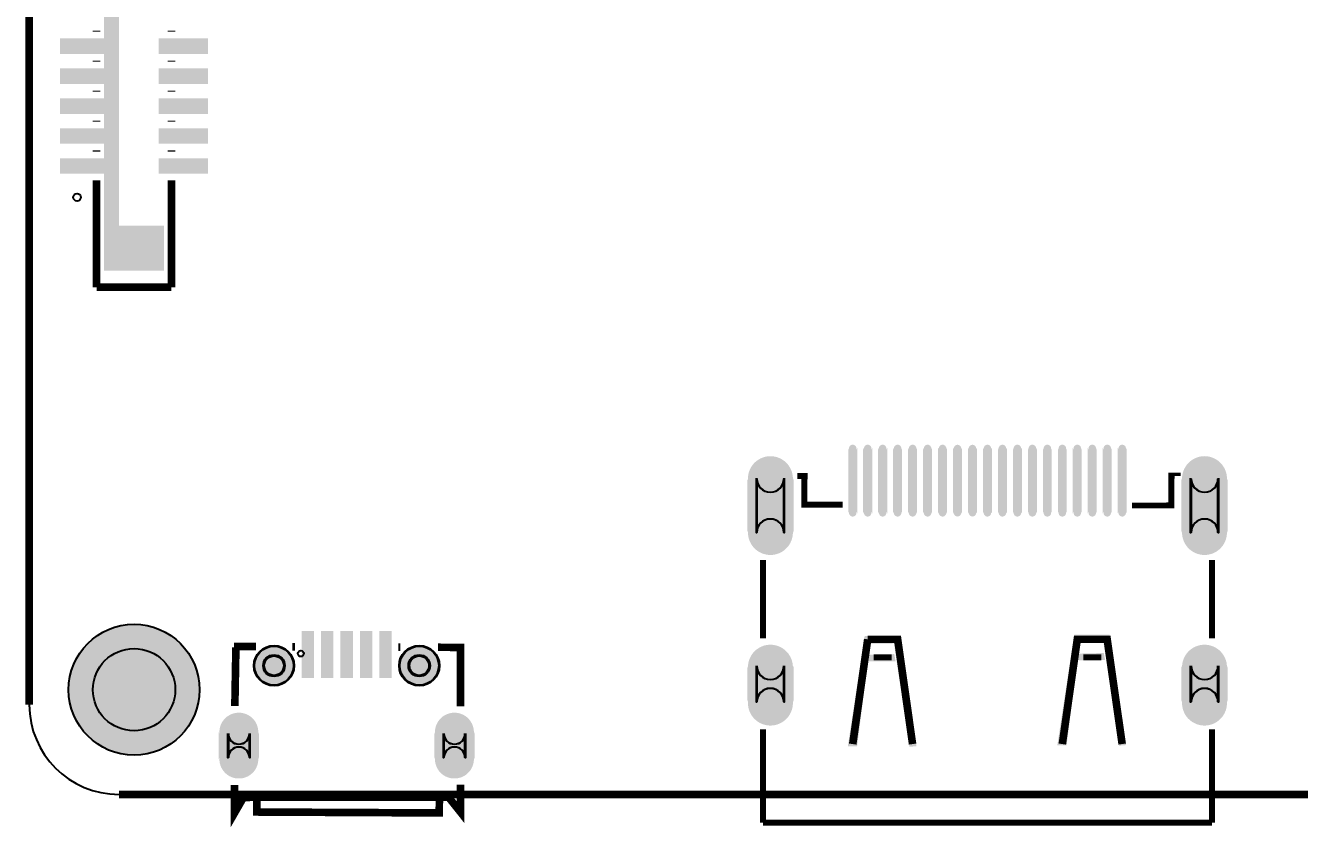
# Model space of a CAD drawing. Extents: x -5 to 3432, y -101 to 2210.
# Drawn here: x -5 to 1670, y -43 to 1012 of the extents above; entities that cross this region are included whole.
import ezdxf

# ---------------------------------------------------------------- set-up
doc = ezdxf.new("R2010")
doc.units = 9
for name, color, linetype, true_color in [('BoardOutLine', 7, 'Continuous', 0xff00ff), ('BottomSolderMaskLayer', 7, 'Continuous', 0xaa00ff), ('Document', 7, 'Continuous', 0xffffff), ('Multi-Layer', 7, 'Continuous', 0xc0c0c0), ('TopLayer', 7, 'Continuous', 0xff0000), ('TopPasteMaskLayer', 7, 'Continuous', 0x808080), ('TopSilkLayer', 7, 'Continuous', 0xffcc00), ('TopSolderMaskLayer', 7, 'Continuous', 0x800080)]:
    doc.layers.add(name, color=color, linetype=linetype, true_color=true_color)

msp = doc.modelspace()

# ---------------------------------------------------------------- hatches: boundary and pattern name
at = {"layer": 'BottomSolderMaskLayer'}
for points in [[(1005.1, 416.3, -0.785398), (944, 416.3), (944, 344.4, -0.785398), (1005.1, 344.4)], [(1575.9, 416.3, -0.785398), (1514.9, 416.3), (1514.9, 344.4, -0.785398), (1575.9, 344.4)], [(51.7, 138.1, 1), (223.9, 138.1, 1)], [(295.3, 169.7, 1), (348.4, 169.7, 1)], [(486.2, 169.7, 1), (539.4, 169.7, 1)], [(1005.1, 169.7, -0.785398), (944, 169.7), (944, 121.6, -0.785398), (1005.1, 121.6)], [(1575.9, 169.7, -0.785398), (1514.9, 169.7), (1514.9, 121.6, -0.785398), (1575.9, 121.6)], [(302.2, 82.7, -0.785398), (249, 82.7), (249, 46.4, -0.785398), (302.2, 46.4)], [(585.6, 82.7, -0.785398), (532.5, 82.7), (532.5, 46.4, -0.785398), (585.6, 46.4)]]:
    msp.add_hatch(color=256, dxfattribs=at).paths.add_polyline_path(points)
at = {"layer": 'Document'}
for points in [[(177.1, 728.6), (177.1, 689.2), (98.4, 689.2), (98.4, 1516), (177.1, 1516), (177.1, 1457), (118.1, 1457), (118.1, 748.3), (177.1, 748.3)], [(1076.3, 63.4), (1088.5, 63.4), (1105.9, 198.6), (1137, 198.9), (1157.4, 63), (1166.6, 63.8), (1145.2, 208.9), (1098.5, 208.9)], [(1351.8, 64.9), (1364, 64.9), (1381.4, 200.1), (1412.5, 200.4), (1432.9, 64.5), (1442.1, 65.2), (1420.7, 210.4), (1374, 210.4)], [(1104.4, 184.1), (1137.4, 184.9), (1139.2, 175.6), (1104, 175.2)], [(1379.9, 185.6), (1412.9, 186.4), (1414.7, 177.1), (1379.5, 176.7)]]:
    msp.add_hatch(color=256, dxfattribs=at).paths.add_polyline_path(points)
at = {"layer": 'Multi-Layer'}
for points in [[(1004.1, 415.8, -0.785398), (945, 415.8), (945, 344.9, -0.785398), (1004.1, 344.9)], [(1574.9, 415.8, -0.785398), (1515.9, 415.8), (1515.9, 344.9, -0.785398), (1574.9, 344.9)], [(296.3, 169.7, 1), (347.4, 169.7, 1)], [(487.2, 169.7, 1), (538.4, 169.7, 1)], [(1004.1, 169.3, -0.785398), (945, 169.3), (945, 122.1, -0.785398), (1004.1, 122.1)], [(1574.9, 169.3, -0.785398), (1515.9, 169.3), (1515.9, 122.1, -0.785398), (1574.9, 122.1)], [(301.2, 82.3, -0.785398), (250, 82.3), (250, 46.8, -0.785398), (301.2, 46.8)], [(584.6, 82.3, -0.785398), (533.5, 82.3), (533.5, 46.8, -0.785398), (584.6, 46.8)]]:
    msp.add_hatch(color=256, dxfattribs=at).paths.add_polyline_path(points)
at = {"layer": 'TopLayer'}
for points in [[(43.3, 974.7), (43.3, 994.4), (102.3, 994.4), (102.3, 974.7)], [(173.2, 974.7), (173.2, 994.4), (232.2, 994.4), (232.2, 974.7)], [(43.3, 935.3), (43.3, 955), (102.3, 955), (102.3, 935.3)], [(173.2, 935.3), (173.2, 955), (232.2, 955), (232.2, 935.3)], [(43.3, 895.9), (43.3, 915.6), (102.3, 915.6), (102.3, 895.9)], [(173.2, 895.9), (173.2, 915.6), (232.2, 915.6), (232.2, 895.9)], [(43.3, 856.6), (43.3, 876.3), (102.3, 876.3), (102.3, 856.6)], [(173.2, 856.6), (173.2, 876.3), (232.2, 876.3), (232.2, 856.6)], [(43.3, 817.2), (43.3, 836.9), (102.3, 836.9), (102.3, 817.2)], [(173.2, 817.2), (173.2, 836.9), (232.2, 836.9), (232.2, 817.2)], [(1087.7, 455.4, -0.785398), (1077.8, 455.4), (1077.8, 370.8, -0.785398), (1087.7, 370.8)], [(1107.4, 455.4, -0.785398), (1097.5, 455.4), (1097.5, 370.8, -0.785398), (1107.4, 370.8)], [(1127.1, 455.4, -0.785398), (1117.2, 455.4), (1117.2, 370.8, -0.785398), (1127.1, 370.8)], [(1146.8, 455.4, -0.785398), (1136.9, 455.4), (1136.9, 370.8, -0.785398), (1146.8, 370.8)], [(1166.4, 455.4, -0.785398), (1156.6, 455.4), (1156.6, 370.8, -0.785398), (1166.4, 370.8)], [(1186.1, 455.4, -0.785398), (1176.3, 455.4), (1176.3, 370.8, -0.785398), (1186.1, 370.8)], [(1205.8, 455.4, -0.785398), (1196, 455.4), (1196, 370.8, -0.785398), (1205.8, 370.8)], [(1225.5, 455.4, -0.785398), (1215.7, 455.4), (1215.7, 370.8, -0.785398), (1225.5, 370.8)], [(1245.2, 455.4, -0.785398), (1235.4, 455.4), (1235.4, 370.8, -0.785398), (1245.2, 370.8)], [(1264.9, 455.4, -0.785398), (1255, 455.4), (1255, 370.8, -0.785398), (1264.9, 370.8)], [(1284.6, 455.4, -0.785398), (1274.7, 455.4), (1274.7, 370.8, -0.785398), (1284.6, 370.8)], [(1304.3, 455.4, -0.785398), (1294.4, 455.4), (1294.4, 370.8, -0.785398), (1304.3, 370.8)], [(1324, 455.4, -0.785398), (1314.1, 455.4), (1314.1, 370.8, -0.785398), (1324, 370.8)], [(1343.6, 455.4, -0.785398), (1333.8, 455.4), (1333.8, 370.8, -0.785398), (1343.6, 370.8)], [(1363.3, 455.4, -0.785398), (1353.5, 455.4), (1353.5, 370.8, -0.785398), (1363.3, 370.8)], [(1383, 455.4, -0.785398), (1373.2, 455.4), (1373.2, 370.8, -0.785398), (1383, 370.8)], [(1402.7, 455.4, -0.785398), (1392.9, 455.4), (1392.9, 370.8, -0.785398), (1402.7, 370.8)], [(1422.4, 455.4, -0.785398), (1412.6, 455.4), (1412.6, 370.8, -0.785398), (1422.4, 370.8)], [(1442.1, 455.4, -0.785398), (1432.2, 455.4), (1432.2, 370.8, -0.785398), (1442.1, 370.8)], [(374, 211.9), (374, 156.8), (358.3, 156.8), (358.3, 211.9)], [(399.6, 211.9), (399.6, 156.8), (383.9, 156.8), (383.9, 211.9)], [(425.2, 211.9), (425.2, 156.8), (409.4, 156.8), (409.4, 211.9)], [(450.8, 211.9), (450.8, 156.8), (435, 156.8), (435, 211.9)], [(476.4, 211.9), (476.4, 156.8), (460.6, 156.8), (460.6, 211.9)]]:
    msp.add_hatch(color=256, dxfattribs=at).paths.add_polyline_path(points)
at = {"layer": 'TopPasteMaskLayer'}
for points in [[(43.3, 974.7), (43.3, 994.4), (102.3, 994.4), (102.3, 974.7)], [(173.2, 974.7), (173.2, 994.4), (232.2, 994.4), (232.2, 974.7)], [(43.3, 935.3), (43.3, 955), (102.3, 955), (102.3, 935.3)], [(173.2, 935.3), (173.2, 955), (232.2, 955), (232.2, 935.3)], [(43.3, 895.9), (43.3, 915.6), (102.3, 915.6), (102.3, 895.9)], [(173.2, 895.9), (173.2, 915.6), (232.2, 915.6), (232.2, 895.9)], [(43.3, 856.6), (43.3, 876.3), (102.3, 876.3), (102.3, 856.6)], [(173.2, 856.6), (173.2, 876.3), (232.2, 876.3), (232.2, 856.6)], [(43.3, 817.2), (43.3, 836.9), (102.3, 836.9), (102.3, 817.2)], [(173.2, 817.2), (173.2, 836.9), (232.2, 836.9), (232.2, 817.2)], [(1077.8, 455.4), (1077.9, 456.1), (1078, 456.7), (1078.2, 457.3), (1078.5, 457.9), (1078.9, 458.4), (1079.3, 458.9), (1079.8, 459.3), (1080.3, 459.7), (1080.9, 460), (1081.5, 460.2), (1082.1, 460.3), (1082.8, 460.3), (1083.4, 460.3), (1084, 460.2), (1084.6, 460), (1085.2, 459.7), (1085.8, 459.3), (1086.2, 458.9), (1086.7, 458.4), (1087, 457.9), (1087.3, 457.3), (1087.5, 456.7), (1087.6, 456.1), (1087.7, 455.4), (1087.7, 370.8), (1087.6, 370.1), (1087.5, 369.5), (1087.3, 368.9), (1087, 368.3), (1086.7, 367.8), (1086.2, 367.3), (1085.8, 366.9), (1085.2, 366.5), (1084.6, 366.2), (1084, 366), (1083.4, 365.9), (1082.8, 365.9), (1082.1, 365.9), (1081.5, 366), (1080.9, 366.2), (1080.3, 366.5), (1079.8, 366.9), (1079.3, 367.3), (1078.9, 367.8), (1078.5, 368.3), (1078.2, 368.9), (1078, 369.5), (1077.9, 370.1), (1077.8, 370.8)], [(1097.5, 455.4), (1097.6, 456.1), (1097.7, 456.7), (1097.9, 457.3), (1098.2, 457.9), (1098.6, 458.4), (1099, 458.9), (1099.5, 459.3), (1100, 459.7), (1100.6, 460), (1101.2, 460.2), (1101.8, 460.3), (1102.5, 460.3), (1103.1, 460.3), (1103.7, 460.2), (1104.3, 460), (1104.9, 459.7), (1105.5, 459.3), (1105.9, 458.9), (1106.4, 458.4), (1106.7, 457.9), (1107, 457.3), (1107.2, 456.7), (1107.3, 456.1), (1107.4, 455.4), (1107.4, 370.8), (1107.3, 370.1), (1107.2, 369.5), (1107, 368.9), (1106.7, 368.3), (1106.4, 367.8), (1105.9, 367.3), (1105.5, 366.9), (1104.9, 366.5), (1104.3, 366.2), (1103.7, 366), (1103.1, 365.9), (1102.5, 365.9), (1101.8, 365.9), (1101.2, 366), (1100.6, 366.2), (1100, 366.5), (1099.5, 366.9), (1099, 367.3), (1098.6, 367.8), (1098.2, 368.3), (1097.9, 368.9), (1097.7, 369.5), (1097.6, 370.1), (1097.5, 370.8)], [(1117.2, 455.4), (1117.3, 456.1), (1117.4, 456.7), (1117.6, 457.3), (1117.9, 457.9), (1118.2, 458.4), (1118.7, 458.9), (1119.1, 459.3), (1119.7, 459.7), (1120.3, 460), (1120.9, 460.2), (1121.5, 460.3), (1122.1, 460.3), (1122.8, 460.3), (1123.4, 460.2), (1124, 460), (1124.6, 459.7), (1125.1, 459.3), (1125.6, 458.9), (1126, 458.4), (1126.4, 457.9), (1126.7, 457.3), (1126.9, 456.7), (1127, 456.1), (1127.1, 455.4), (1127.1, 370.8), (1127, 370.1), (1126.9, 369.5), (1126.7, 368.9), (1126.4, 368.3), (1126, 367.8), (1125.6, 367.3), (1125.1, 366.9), (1124.6, 366.5), (1124, 366.2), (1123.4, 366), (1122.8, 365.9), (1122.1, 365.9), (1121.5, 365.9), (1120.9, 366), (1120.3, 366.2), (1119.7, 366.5), (1119.1, 366.9), (1118.7, 367.3), (1118.2, 367.8), (1117.9, 368.3), (1117.6, 368.9), (1117.4, 369.5), (1117.3, 370.1), (1117.2, 370.8)], [(1136.9, 455.4), (1137, 456.1), (1137.1, 456.7), (1137.3, 457.3), (1137.6, 457.9), (1137.9, 458.4), (1138.4, 458.9), (1138.8, 459.3), (1139.4, 459.7), (1140, 460), (1140.6, 460.2), (1141.2, 460.3), (1141.8, 460.3), (1142.5, 460.3), (1143.1, 460.2), (1143.7, 460), (1144.3, 459.7), (1144.8, 459.3), (1145.3, 458.9), (1145.7, 458.4), (1146.1, 457.9), (1146.4, 457.3), (1146.6, 456.7), (1146.7, 456.1), (1146.8, 455.4), (1146.8, 370.8), (1146.7, 370.1), (1146.6, 369.5), (1146.4, 368.9), (1146.1, 368.3), (1145.7, 367.8), (1145.3, 367.3), (1144.8, 366.9), (1144.3, 366.5), (1143.7, 366.2), (1143.1, 366), (1142.5, 365.9), (1141.8, 365.9), (1141.2, 365.9), (1140.6, 366), (1140, 366.2), (1139.4, 366.5), (1138.8, 366.9), (1138.4, 367.3), (1137.9, 367.8), (1137.6, 368.3), (1137.3, 368.9), (1137.1, 369.5), (1137, 370.1), (1136.9, 370.8)], [(1156.6, 455.4), (1156.6, 456.1), (1156.8, 456.7), (1157, 457.3), (1157.3, 457.9), (1157.6, 458.4), (1158, 458.9), (1158.5, 459.3), (1159.1, 459.7), (1159.6, 460), (1160.3, 460.2), (1160.9, 460.3), (1161.5, 460.3), (1162.2, 460.3), (1162.8, 460.2), (1163.4, 460), (1164, 459.7), (1164.5, 459.3), (1165, 458.9), (1165.4, 458.4), (1165.8, 457.9), (1166.1, 457.3), (1166.3, 456.7), (1166.4, 456.1), (1166.4, 455.4), (1166.4, 370.8), (1166.4, 370.1), (1166.3, 369.5), (1166.1, 368.9), (1165.8, 368.3), (1165.4, 367.8), (1165, 367.3), (1164.5, 366.9), (1164, 366.5), (1163.4, 366.2), (1162.8, 366), (1162.2, 365.9), (1161.5, 365.9), (1160.9, 365.9), (1160.3, 366), (1159.6, 366.2), (1159.1, 366.5), (1158.5, 366.9), (1158, 367.3), (1157.6, 367.8), (1157.3, 368.3), (1157, 368.9), (1156.8, 369.5), (1156.6, 370.1), (1156.6, 370.8)], [(1176.3, 455.4), (1176.3, 456.1), (1176.5, 456.7), (1176.7, 457.3), (1176.9, 457.9), (1177.3, 458.4), (1177.7, 458.9), (1178.2, 459.3), (1178.8, 459.7), (1179.3, 460), (1179.9, 460.2), (1180.6, 460.3), (1181.2, 460.3), (1181.9, 460.3), (1182.5, 460.2), (1183.1, 460), (1183.7, 459.7), (1184.2, 459.3), (1184.7, 458.9), (1185.1, 458.4), (1185.5, 457.9), (1185.8, 457.3), (1186, 456.7), (1186.1, 456.1), (1186.1, 455.4), (1186.1, 370.8), (1186.1, 370.1), (1186, 369.5), (1185.8, 368.9), (1185.5, 368.3), (1185.1, 367.8), (1184.7, 367.3), (1184.2, 366.9), (1183.7, 366.5), (1183.1, 366.2), (1182.5, 366), (1181.9, 365.9), (1181.2, 365.9), (1180.6, 365.9), (1179.9, 366), (1179.3, 366.2), (1178.8, 366.5), (1178.2, 366.9), (1177.7, 367.3), (1177.3, 367.8), (1176.9, 368.3), (1176.7, 368.9), (1176.5, 369.5), (1176.3, 370.1), (1176.3, 370.8)], [(1196, 455.4), (1196, 456.1), (1196.1, 456.7), (1196.4, 457.3), (1196.6, 457.9), (1197, 458.4), (1197.4, 458.9), (1197.9, 459.3), (1198.4, 459.7), (1199, 460), (1199.6, 460.2), (1200.3, 460.3), (1200.9, 460.3), (1201.5, 460.3), (1202.2, 460.2), (1202.8, 460), (1203.4, 459.7), (1203.9, 459.3), (1204.4, 458.9), (1204.8, 458.4), (1205.2, 457.9), (1205.4, 457.3), (1205.7, 456.7), (1205.8, 456.1), (1205.8, 455.4), (1205.8, 370.8), (1205.8, 370.1), (1205.7, 369.5), (1205.4, 368.9), (1205.2, 368.3), (1204.8, 367.8), (1204.4, 367.3), (1203.9, 366.9), (1203.4, 366.5), (1202.8, 366.2), (1202.2, 366), (1201.5, 365.9), (1200.9, 365.9), (1200.3, 365.9), (1199.6, 366), (1199, 366.2), (1198.4, 366.5), (1197.9, 366.9), (1197.4, 367.3), (1197, 367.8), (1196.6, 368.3), (1196.4, 368.9), (1196.1, 369.5), (1196, 370.1), (1196, 370.8)], [(1215.7, 455.4), (1215.7, 456.1), (1215.8, 456.7), (1216.1, 457.3), (1216.3, 457.9), (1216.7, 458.4), (1217.1, 458.9), (1217.6, 459.3), (1218.1, 459.6), (1218.7, 459.9), (1219.3, 460.1), (1220, 460.2), (1220.6, 460.3), (1221.2, 460.2), (1221.9, 460.1), (1222.5, 459.9), (1223, 459.6), (1223.6, 459.3), (1224, 458.9), (1224.5, 458.4), (1224.8, 457.9), (1225.1, 457.3), (1225.3, 456.7), (1225.5, 456.1), (1225.5, 455.4), (1225.5, 370.8), (1225.5, 370.1), (1225.3, 369.5), (1225.1, 368.9), (1224.8, 368.3), (1224.5, 367.8), (1224, 367.3), (1223.6, 366.9), (1223, 366.6), (1222.5, 366.3), (1221.9, 366.1), (1221.2, 366), (1220.6, 365.9), (1220, 366), (1219.3, 366.1), (1218.7, 366.3), (1218.1, 366.6), (1217.6, 366.9), (1217.1, 367.3), (1216.7, 367.8), (1216.3, 368.3), (1216.1, 368.9), (1215.8, 369.5), (1215.7, 370.1), (1215.7, 370.8)], [(1235.4, 455.4), (1235.4, 456.1), (1235.5, 456.7), (1235.8, 457.3), (1236, 457.9), (1236.4, 458.4), (1236.8, 458.9), (1237.3, 459.3), (1237.8, 459.6), (1238.4, 459.9), (1239, 460.1), (1239.6, 460.2), (1240.3, 460.3), (1240.9, 460.2), (1241.5, 460.1), (1242.1, 459.9), (1242.7, 459.6), (1243.3, 459.3), (1243.7, 458.9), (1244.2, 458.4), (1244.5, 457.9), (1244.8, 457.3), (1245, 456.7), (1245.1, 456.1), (1245.2, 455.4), (1245.2, 370.8), (1245.1, 370.1), (1245, 369.5), (1244.8, 368.9), (1244.5, 368.3), (1244.2, 367.8), (1243.7, 367.3), (1243.3, 366.9), (1242.7, 366.6), (1242.1, 366.3), (1241.5, 366.1), (1240.9, 366), (1240.3, 365.9), (1239.6, 366), (1239, 366.1), (1238.4, 366.3), (1237.8, 366.6), (1237.3, 366.9), (1236.8, 367.3), (1236.4, 367.8), (1236, 368.3), (1235.8, 368.9), (1235.5, 369.5), (1235.4, 370.1), (1235.4, 370.8)], [(1255, 455.4), (1255.1, 456.1), (1255.2, 456.7), (1255.4, 457.3), (1255.7, 457.9), (1256.1, 458.4), (1256.5, 458.9), (1257, 459.3), (1257.5, 459.7), (1258.1, 460), (1258.7, 460.2), (1259.3, 460.3), (1260, 460.3), (1260.6, 460.3), (1261.2, 460.2), (1261.9, 460), (1262.4, 459.7), (1263, 459.3), (1263.4, 458.9), (1263.9, 458.4), (1264.2, 457.9), (1264.5, 457.3), (1264.7, 456.7), (1264.8, 456.1), (1264.9, 455.4), (1264.9, 370.8), (1264.8, 370.1), (1264.7, 369.5), (1264.5, 368.9), (1264.2, 368.3), (1263.9, 367.8), (1263.4, 367.3), (1263, 366.9), (1262.4, 366.5), (1261.9, 366.2), (1261.2, 366), (1260.6, 365.9), (1260, 365.9), (1259.3, 365.9), (1258.7, 366), (1258.1, 366.2), (1257.5, 366.5), (1257, 366.9), (1256.5, 367.3), (1256.1, 367.8), (1255.7, 368.3), (1255.4, 368.9), (1255.2, 369.5), (1255.1, 370.1), (1255, 370.8)], [(1274.7, 455.4), (1274.8, 456.1), (1274.9, 456.7), (1275.1, 457.3), (1275.4, 457.9), (1275.8, 458.4), (1276.2, 458.9), (1276.7, 459.3), (1277.2, 459.7), (1277.8, 460), (1278.4, 460.2), (1279, 460.3), (1279.7, 460.3), (1280.3, 460.3), (1280.9, 460.2), (1281.5, 460), (1282.1, 459.7), (1282.7, 459.3), (1283.1, 458.9), (1283.6, 458.4), (1283.9, 457.9), (1284.2, 457.3), (1284.4, 456.7), (1284.5, 456.1), (1284.6, 455.4), (1284.6, 370.8), (1284.5, 370.1), (1284.4, 369.5), (1284.2, 368.9), (1283.9, 368.3), (1283.6, 367.8), (1283.1, 367.3), (1282.7, 366.9), (1282.1, 366.5), (1281.5, 366.2), (1280.9, 366), (1280.3, 365.9), (1279.7, 365.9), (1279, 365.9), (1278.4, 366), (1277.8, 366.2), (1277.2, 366.5), (1276.7, 366.9), (1276.2, 367.3), (1275.8, 367.8), (1275.4, 368.3), (1275.1, 368.9), (1274.9, 369.5), (1274.8, 370.1), (1274.7, 370.8)], [(1294.4, 455.4), (1294.5, 456.1), (1294.6, 456.7), (1294.8, 457.3), (1295.1, 457.9), (1295.4, 458.4), (1295.9, 458.9), (1296.3, 459.3), (1296.9, 459.7), (1297.5, 460), (1298.1, 460.2), (1298.7, 460.3), (1299.3, 460.3), (1300, 460.3), (1300.6, 460.2), (1301.2, 460), (1301.8, 459.7), (1302.3, 459.3), (1302.8, 458.9), (1303.3, 458.4), (1303.6, 457.9), (1303.9, 457.3), (1304.1, 456.7), (1304.2, 456.1), (1304.3, 455.4), (1304.3, 370.8), (1304.2, 370.1), (1304.1, 369.5), (1303.9, 368.9), (1303.6, 368.3), (1303.3, 367.8), (1302.8, 367.3), (1302.3, 366.9), (1301.8, 366.5), (1301.2, 366.2), (1300.6, 366), (1300, 365.9), (1299.3, 365.9), (1298.7, 365.9), (1298.1, 366), (1297.5, 366.2), (1296.9, 366.5), (1296.3, 366.9), (1295.9, 367.3), (1295.4, 367.8), (1295.1, 368.3), (1294.8, 368.9), (1294.6, 369.5), (1294.5, 370.1), (1294.4, 370.8)], [(1314.1, 455.4), (1314.2, 456.1), (1314.3, 456.7), (1314.5, 457.3), (1314.8, 457.9), (1315.1, 458.4), (1315.6, 458.9), (1316, 459.3), (1316.6, 459.7), (1317.2, 460), (1317.8, 460.2), (1318.4, 460.3), (1319, 460.3), (1319.7, 460.3), (1320.3, 460.2), (1320.9, 460), (1321.5, 459.7), (1322, 459.3), (1322.5, 458.9), (1322.9, 458.4), (1323.3, 457.9), (1323.6, 457.3), (1323.8, 456.7), (1323.9, 456.1), (1324, 455.4), (1324, 370.8), (1323.9, 370.1), (1323.8, 369.5), (1323.6, 368.9), (1323.3, 368.3), (1322.9, 367.8), (1322.5, 367.3), (1322, 366.9), (1321.5, 366.5), (1320.9, 366.2), (1320.3, 366), (1319.7, 365.9), (1319, 365.9), (1318.4, 365.9), (1317.8, 366), (1317.2, 366.2), (1316.6, 366.5), (1316, 366.9), (1315.6, 367.3), (1315.1, 367.8), (1314.8, 368.3), (1314.5, 368.9), (1314.3, 369.5), (1314.2, 370.1), (1314.1, 370.8)], [(1333.8, 455.4), (1333.8, 456.1), (1334, 456.7), (1334.2, 457.3), (1334.5, 457.9), (1334.8, 458.4), (1335.2, 458.9), (1335.7, 459.3), (1336.3, 459.7), (1336.8, 460), (1337.4, 460.2), (1338.1, 460.3), (1338.7, 460.3), (1339.4, 460.3), (1340, 460.2), (1340.6, 460), (1341.2, 459.7), (1341.7, 459.3), (1342.2, 458.9), (1342.6, 458.4), (1343, 457.9), (1343.3, 457.3), (1343.5, 456.7), (1343.6, 456.1), (1343.6, 455.4), (1343.6, 370.8), (1343.6, 370.1), (1343.5, 369.5), (1343.3, 368.9), (1343, 368.3), (1342.6, 367.8), (1342.2, 367.3), (1341.7, 366.9), (1341.2, 366.5), (1340.6, 366.2), (1340, 366), (1339.4, 365.9), (1338.7, 365.9), (1338.1, 365.9), (1337.4, 366), (1336.8, 366.2), (1336.3, 366.5), (1335.7, 366.9), (1335.2, 367.3), (1334.8, 367.8), (1334.5, 368.3), (1334.2, 368.9), (1334, 369.5), (1333.8, 370.1), (1333.8, 370.8)], [(1353.5, 455.4), (1353.5, 456.1), (1353.7, 456.7), (1353.9, 457.3), (1354.1, 457.9), (1354.5, 458.4), (1354.9, 458.9), (1355.4, 459.3), (1355.9, 459.7), (1356.5, 460), (1357.1, 460.2), (1357.8, 460.3), (1358.4, 460.3), (1359.1, 460.3), (1359.7, 460.2), (1360.3, 460), (1360.9, 459.7), (1361.4, 459.3), (1361.9, 458.9), (1362.3, 458.4), (1362.7, 457.9), (1363, 457.3), (1363.2, 456.7), (1363.3, 456.1), (1363.3, 455.4), (1363.3, 370.8), (1363.3, 370.1), (1363.2, 369.5), (1363, 368.9), (1362.7, 368.3), (1362.3, 367.8), (1361.9, 367.3), (1361.4, 366.9), (1360.9, 366.5), (1360.3, 366.2), (1359.7, 366), (1359.1, 365.9), (1358.4, 365.9), (1357.8, 365.9), (1357.1, 366), (1356.5, 366.2), (1355.9, 366.5), (1355.4, 366.9), (1354.9, 367.3), (1354.5, 367.8), (1354.1, 368.3), (1353.9, 368.9), (1353.7, 369.5), (1353.5, 370.1), (1353.5, 370.8)], [(1373.2, 455.4), (1373.2, 456.1), (1373.3, 456.7), (1373.6, 457.3), (1373.8, 457.9), (1374.2, 458.4), (1374.6, 458.9), (1375.1, 459.3), (1375.6, 459.7), (1376.2, 460), (1376.8, 460.2), (1377.5, 460.3), (1378.1, 460.3), (1378.7, 460.3), (1379.4, 460.2), (1380, 460), (1380.6, 459.7), (1381.1, 459.3), (1381.6, 458.9), (1382, 458.4), (1382.4, 457.9), (1382.6, 457.3), (1382.9, 456.7), (1383, 456.1), (1383, 455.4), (1383, 370.8), (1383, 370.1), (1382.9, 369.5), (1382.6, 368.9), (1382.4, 368.3), (1382, 367.8), (1381.6, 367.3), (1381.1, 366.9), (1380.6, 366.5), (1380, 366.2), (1379.4, 366), (1378.7, 365.9), (1378.1, 365.9), (1377.5, 365.9), (1376.8, 366), (1376.2, 366.2), (1375.6, 366.5), (1375.1, 366.9), (1374.6, 367.3), (1374.2, 367.8), (1373.8, 368.3), (1373.6, 368.9), (1373.3, 369.5), (1373.2, 370.1), (1373.2, 370.8)], [(1392.9, 455.4), (1392.9, 456.1), (1393, 456.7), (1393.2, 457.3), (1393.5, 457.9), (1393.9, 458.4), (1394.3, 458.9), (1394.8, 459.3), (1395.3, 459.7), (1395.9, 460), (1396.5, 460.2), (1397.1, 460.3), (1397.8, 460.3), (1398.4, 460.3), (1399.1, 460.2), (1399.7, 460), (1400.2, 459.7), (1400.8, 459.3), (1401.3, 458.9), (1401.7, 458.4), (1402.1, 457.9), (1402.3, 457.3), (1402.5, 456.7), (1402.7, 456.1), (1402.7, 455.4), (1402.7, 370.8), (1402.7, 370.1), (1402.5, 369.5), (1402.3, 368.9), (1402.1, 368.3), (1401.7, 367.8), (1401.3, 367.3), (1400.8, 366.9), (1400.2, 366.5), (1399.7, 366.2), (1399.1, 366), (1398.4, 365.9), (1397.8, 365.9), (1397.1, 365.9), (1396.5, 366), (1395.9, 366.2), (1395.3, 366.5), (1394.8, 366.9), (1394.3, 367.3), (1393.9, 367.8), (1393.5, 368.3), (1393.2, 368.9), (1393, 369.5), (1392.9, 370.1), (1392.9, 370.8)], [(1412.6, 455.4), (1412.6, 456.1), (1412.7, 456.7), (1412.9, 457.3), (1413.2, 457.9), (1413.6, 458.4), (1414, 458.9), (1414.5, 459.3), (1415, 459.7), (1415.6, 460), (1416.2, 460.2), (1416.8, 460.3), (1417.5, 460.3), (1418.1, 460.3), (1418.8, 460.2), (1419.4, 460), (1419.9, 459.7), (1420.5, 459.3), (1421, 458.9), (1421.4, 458.4), (1421.7, 457.9), (1422, 457.3), (1422.2, 456.7), (1422.4, 456.1), (1422.4, 455.4), (1422.4, 370.8), (1422.4, 370.1), (1422.2, 369.5), (1422, 368.9), (1421.7, 368.3), (1421.4, 367.8), (1421, 367.3), (1420.5, 366.9), (1419.9, 366.5), (1419.4, 366.2), (1418.8, 366), (1418.1, 365.9), (1417.5, 365.9), (1416.8, 365.9), (1416.2, 366), (1415.6, 366.2), (1415, 366.5), (1414.5, 366.9), (1414, 367.3), (1413.6, 367.8), (1413.2, 368.3), (1412.9, 368.9), (1412.7, 369.5), (1412.6, 370.1), (1412.6, 370.8)], [(1432.2, 455.4), (1432.3, 456.1), (1432.4, 456.7), (1432.6, 457.3), (1432.9, 457.9), (1433.3, 458.4), (1433.7, 458.9), (1434.2, 459.3), (1434.7, 459.7), (1435.3, 460), (1435.9, 460.2), (1436.5, 460.3), (1437.2, 460.3), (1437.8, 460.3), (1438.4, 460.2), (1439.1, 460), (1439.6, 459.7), (1440.2, 459.3), (1440.6, 458.9), (1441.1, 458.4), (1441.4, 457.9), (1441.7, 457.3), (1441.9, 456.7), (1442, 456.1), (1442.1, 455.4), (1442.1, 370.8), (1442, 370.1), (1441.9, 369.5), (1441.7, 368.9), (1441.4, 368.3), (1441.1, 367.8), (1440.6, 367.3), (1440.2, 366.9), (1439.6, 366.5), (1439.1, 366.2), (1438.4, 366), (1437.8, 365.9), (1437.2, 365.9), (1436.5, 365.9), (1435.9, 366), (1435.3, 366.2), (1434.7, 366.5), (1434.2, 366.9), (1433.7, 367.3), (1433.3, 367.8), (1432.9, 368.3), (1432.6, 368.9), (1432.4, 369.5), (1432.3, 370.1), (1432.2, 370.8)], [(945, 415.8), (945.1, 417.3), (945.2, 418.8), (945.4, 420.4), (945.7, 421.9), (946, 423.4), (946.5, 424.9), (947, 426.3), (947.6, 427.8), (948.3, 429.2), (949, 430.5), (949.8, 431.8), (950.7, 433.1), (951.6, 434.3), (952.6, 435.5), (953.7, 436.6), (954.8, 437.7), (956, 438.7), (957.2, 439.6), (958.5, 440.5), (959.8, 441.3), (961.2, 442.1), (962.6, 442.7), (964, 443.3), (965.4, 443.8), (966.9, 444.3), (968.4, 444.6), (969.9, 444.9), (971.5, 445.1), (973, 445.2), (974.6, 445.3), (976.1, 445.2), (977.7, 445.1), (979.2, 444.9), (980.7, 444.6), (982.2, 444.3), (983.7, 443.8), (985.1, 443.3), (986.6, 442.7), (988, 442.1), (989.3, 441.3), (990.7, 440.5), (991.9, 439.6), (993.2, 438.7), (994.3, 437.7), (995.4, 436.6), (996.5, 435.5), (997.5, 434.3), (998.5, 433.1), (999.3, 431.8), (1000.1, 430.5), (1000.9, 429.2), (1001.5, 427.8), (1002.1, 426.3), (1002.7, 424.9), (1003.1, 423.4), (1003.5, 421.9), (1003.7, 420.4), (1003.9, 418.8), (1004.1, 417.3), (1004.1, 415.8), (1004.1, 344.9), (1004.1, 343.3), (1003.9, 341.8), (1003.7, 340.3), (1003.5, 338.8), (1003.1, 337.3), (1002.7, 335.8), (1002.1, 334.3), (1001.5, 332.9), (1000.9, 331.5), (1000.1, 330.1), (999.3, 328.8), (998.5, 327.5), (997.5, 326.3), (996.5, 325.1), (995.4, 324), (994.3, 322.9), (993.2, 321.9), (991.9, 321), (990.7, 320.1), (989.3, 319.3), (988, 318.6), (986.6, 317.9), (985.1, 317.3), (983.7, 316.8), (982.2, 316.4), (980.7, 316), (979.2, 315.7), (977.7, 315.5), (976.1, 315.4), (974.6, 315.4), (973, 315.4), (971.5, 315.5), (969.9, 315.7), (968.4, 316), (966.9, 316.4), (965.4, 316.8), (964, 317.3), (962.6, 317.9), (961.2, 318.6), (959.8, 319.3), (958.5, 320.1), (957.2, 321), (956, 321.9), (954.8, 322.9), (953.7, 324), (952.6, 325.1), (951.6, 326.3), (950.7, 327.5), (949.8, 328.8), (949, 330.1), (948.3, 331.5), (947.6, 332.9), (947, 334.3), (946.5, 335.8), (946, 337.3), (945.7, 338.8), (945.4, 340.3), (945.2, 341.8), (945.1, 343.3), (945, 344.9)], [(1515.8, 415.8), (1515.9, 417.3), (1516, 418.8), (1516.2, 420.4), (1516.5, 421.9), (1516.8, 423.4), (1517.3, 424.9), (1517.8, 426.3), (1518.4, 427.8), (1519.1, 429.2), (1519.8, 430.5), (1520.6, 431.8), (1521.5, 433.1), (1522.4, 434.3), (1523.4, 435.5), (1524.5, 436.6), (1525.6, 437.7), (1526.8, 438.7), (1528, 439.6), (1529.3, 440.5), (1530.6, 441.3), (1532, 442.1), (1533.4, 442.7), (1534.8, 443.3), (1536.2, 443.8), (1537.7, 444.3), (1539.2, 444.6), (1540.7, 444.9), (1542.3, 445.1), (1543.8, 445.2), (1545.4, 445.3), (1546.9, 445.2), (1548.5, 445.1), (1550, 444.9), (1551.5, 444.6), (1553, 444.3), (1554.5, 443.8), (1556, 443.3), (1557.4, 442.7), (1558.8, 442.1), (1560.1, 441.3), (1561.5, 440.5), (1562.7, 439.6), (1564, 438.7), (1565.1, 437.7), (1566.2, 436.6), (1567.3, 435.5), (1568.3, 434.3), (1569.3, 433.1), (1570.1, 431.8), (1570.9, 430.5), (1571.7, 429.2), (1572.3, 427.8), (1572.9, 426.3), (1573.5, 424.9), (1573.9, 423.4), (1574.3, 421.9), (1574.5, 420.4), (1574.7, 418.8), (1574.9, 417.3), (1574.9, 415.8), (1574.9, 344.9), (1574.9, 343.3), (1574.7, 341.8), (1574.5, 340.3), (1574.3, 338.8), (1573.9, 337.3), (1573.5, 335.8), (1572.9, 334.3), (1572.3, 332.9), (1571.7, 331.5), (1570.9, 330.1), (1570.1, 328.8), (1569.3, 327.5), (1568.3, 326.3), (1567.3, 325.1), (1566.2, 324), (1565.1, 322.9), (1564, 321.9), (1562.7, 321), (1561.5, 320.1), (1560.1, 319.3), (1558.8, 318.6), (1557.4, 317.9), (1556, 317.3), (1554.5, 316.8), (1553, 316.4), (1551.5, 316), (1550, 315.7), (1548.5, 315.5), (1546.9, 315.4), (1545.4, 315.4), (1543.8, 315.4), (1542.3, 315.5), (1540.7, 315.7), (1539.2, 316), (1537.7, 316.4), (1536.2, 316.8), (1534.8, 317.3), (1533.4, 317.9), (1532, 318.6), (1530.6, 319.3), (1529.3, 320.1), (1528, 321), (1526.8, 321.9), (1525.6, 322.9), (1524.5, 324), (1523.4, 325.1), (1522.4, 326.3), (1521.5, 327.5), (1520.6, 328.8), (1519.8, 330.1), (1519.1, 331.5), (1518.4, 332.9), (1517.8, 334.3), (1517.3, 335.8), (1516.8, 337.3), (1516.5, 338.8), (1516.2, 340.3), (1516, 341.8), (1515.9, 343.3), (1515.8, 344.9)], [(374, 211.9), (358.3, 211.9), (358.3, 164.7), (358.3, 156.8), (374, 156.8), (374, 166.1)], [(399.6, 211.9), (383.9, 211.9), (383.9, 164.7), (383.9, 156.8), (399.6, 156.8), (399.6, 166.1)], [(425.2, 211.9), (409.4, 211.9), (409.4, 164.7), (409.4, 156.8), (425.2, 156.8), (425.2, 166.1)], [(450.8, 211.9), (435, 211.9), (435, 164.7), (435, 156.8), (450.8, 156.8), (450.8, 166.1)], [(476.4, 211.9), (460.6, 211.9), (460.6, 164.7), (460.6, 156.8), (476.4, 156.8), (476.4, 166.1)], [(945, 167.7), (945.1, 169.3), (945.2, 170.8), (945.4, 172.4), (945.7, 173.9), (946, 175.4), (946.5, 176.9), (947, 178.3), (947.6, 179.8), (948.3, 181.2), (949, 182.5), (949.8, 183.8), (950.7, 185.1), (951.6, 186.3), (952.6, 187.5), (953.7, 188.6), (954.8, 189.7), (956, 190.7), (957.2, 191.6), (958.5, 192.5), (959.8, 193.3), (961.2, 194.1), (962.6, 194.7), (964, 195.3), (965.4, 195.8), (966.9, 196.3), (968.4, 196.6), (969.9, 196.9), (971.5, 197.1), (973, 197.2), (974.6, 197.3), (976.1, 197.2), (977.7, 197.1), (979.2, 196.9), (980.7, 196.6), (982.2, 196.3), (983.7, 195.8), (985.1, 195.3), (986.6, 194.7), (988, 194.1), (989.3, 193.3), (990.7, 192.5), (991.9, 191.6), (993.2, 190.7), (994.3, 189.7), (995.4, 188.6), (996.5, 187.5), (997.5, 186.3), (998.5, 185.1), (999.3, 183.8), (1000.1, 182.5), (1000.9, 181.2), (1001.5, 179.8), (1002.1, 178.3), (1002.7, 176.9), (1003.1, 175.4), (1003.5, 173.9), (1003.7, 172.4), (1003.9, 170.8), (1004.1, 169.3), (1004.1, 167.7), (1004.1, 120.5), (1004.1, 119), (1003.9, 117.4), (1003.7, 115.9), (1003.5, 114.4), (1003.1, 112.9), (1002.7, 111.4), (1002.1, 109.9), (1001.5, 108.5), (1000.9, 107.1), (1000.1, 105.7), (999.3, 104.4), (998.5, 103.1), (997.5, 101.9), (996.5, 100.7), (995.4, 99.6), (994.3, 98.6), (993.2, 97.6), (991.9, 96.6), (990.7, 95.7), (989.3, 94.9), (988, 94.2), (986.6, 93.5), (985.1, 92.9), (983.7, 92.4), (982.2, 92), (980.7, 91.6), (979.2, 91.3), (977.7, 91.1), (976.1, 91), (974.6, 91), (973, 91), (971.5, 91.1), (969.9, 91.3), (968.4, 91.6), (966.9, 92), (965.4, 92.4), (964, 92.9), (962.6, 93.5), (961.2, 94.2), (959.8, 94.9), (958.5, 95.7), (957.2, 96.6), (956, 97.6), (954.8, 98.6), (953.7, 99.6), (952.6, 100.7), (951.6, 101.9), (950.7, 103.1), (949.8, 104.4), (949, 105.7), (948.3, 107.1), (947.6, 108.5), (947, 109.9), (946.5, 111.4), (946, 112.9), (945.7, 114.4), (945.4, 115.9), (945.2, 117.4), (945.1, 119), (945, 120.5)], [(1515.8, 167.7), (1515.9, 169.3), (1516, 170.8), (1516.2, 172.4), (1516.5, 173.9), (1516.8, 175.4), (1517.3, 176.9), (1517.8, 178.3), (1518.4, 179.8), (1519.1, 181.2), (1519.8, 182.5), (1520.6, 183.8), (1521.5, 185.1), (1522.4, 186.3), (1523.4, 187.5), (1524.5, 188.6), (1525.6, 189.7), (1526.8, 190.7), (1528, 191.6), (1529.3, 192.5), (1530.6, 193.3), (1532, 194.1), (1533.4, 194.7), (1534.8, 195.3), (1536.2, 195.8), (1537.7, 196.3), (1539.2, 196.6), (1540.7, 196.9), (1542.3, 197.1), (1543.8, 197.2), (1545.4, 197.3), (1546.9, 197.2), (1548.5, 197.1), (1550, 196.9), (1551.5, 196.6), (1553, 196.3), (1554.5, 195.8), (1556, 195.3), (1557.4, 194.7), (1558.8, 194.1), (1560.1, 193.3), (1561.5, 192.5), (1562.7, 191.6), (1564, 190.7), (1565.1, 189.7), (1566.2, 188.6), (1567.3, 187.5), (1568.3, 186.3), (1569.3, 185.1), (1570.1, 183.8), (1570.9, 182.5), (1571.7, 181.2), (1572.3, 179.8), (1572.9, 178.3), (1573.5, 176.9), (1573.9, 175.4), (1574.3, 173.9), (1574.5, 172.4), (1574.7, 170.8), (1574.9, 169.3), (1574.9, 167.7), (1574.9, 120.5), (1574.9, 119), (1574.7, 117.4), (1574.5, 115.9), (1574.3, 114.4), (1573.9, 112.9), (1573.5, 111.4), (1572.9, 109.9), (1572.3, 108.5), (1571.7, 107.1), (1570.9, 105.7), (1570.1, 104.4), (1569.3, 103.1), (1568.3, 101.9), (1567.3, 100.7), (1566.2, 99.6), (1565.1, 98.6), (1564, 97.6), (1562.7, 96.6), (1561.5, 95.7), (1560.1, 94.9), (1558.8, 94.2), (1557.4, 93.5), (1556, 92.9), (1554.5, 92.4), (1553, 92), (1551.5, 91.6), (1550, 91.3), (1548.5, 91.1), (1546.9, 91), (1545.4, 91), (1543.8, 91), (1542.3, 91.1), (1540.7, 91.3), (1539.2, 91.6), (1537.7, 92), (1536.2, 92.4), (1534.8, 92.9), (1533.4, 93.5), (1532, 94.2), (1530.6, 94.9), (1529.3, 95.7), (1528, 96.6), (1526.8, 97.6), (1525.6, 98.6), (1524.5, 99.6), (1523.4, 100.7), (1522.4, 101.9), (1521.5, 103.1), (1520.6, 104.4), (1519.8, 105.7), (1519.1, 107.1), (1518.4, 108.5), (1517.8, 109.9), (1517.3, 111.4), (1516.8, 112.9), (1516.5, 114.4), (1516.2, 115.9), (1516, 117.4), (1515.9, 119), (1515.8, 120.5)], [(250, 82.3), (250, 83.7), (250.2, 85.1), (250.4, 86.6), (250.6, 88), (251, 89.4), (251.4, 90.7), (251.9, 92.1), (252.5, 93.4), (253.2, 94.7), (253.9, 95.9), (254.7, 97.1), (255.6, 98.2), (256.5, 99.3), (257.5, 100.4), (258.5, 101.4), (259.6, 102.3), (260.8, 103.2), (262, 103.9), (263.2, 104.7), (264.5, 105.3), (265.8, 105.9), (267.1, 106.4), (268.5, 106.9), (269.9, 107.2), (271.3, 107.5), (272.7, 107.7), (274.2, 107.8), (275.6, 107.9), (277, 107.8), (278.5, 107.7), (279.9, 107.5), (281.3, 107.2), (282.7, 106.9), (284, 106.4), (285.4, 105.9), (286.7, 105.3), (288, 104.7), (289.2, 103.9), (290.4, 103.2), (291.5, 102.3), (292.6, 101.4), (293.7, 100.4), (294.7, 99.3), (295.6, 98.2), (296.5, 97.1), (297.3, 95.9), (298, 94.7), (298.6, 93.4), (299.2, 92.1), (299.7, 90.7), (300.2, 89.4), (300.5, 88), (300.8, 86.6), (301, 85.1), (301.1, 83.7), (301.2, 82.3), (301.2, 46.8), (301.1, 45.4), (301, 44), (300.8, 42.6), (300.5, 41.2), (300.2, 39.8), (299.7, 38.4), (299.2, 37.1), (298.6, 35.7), (298, 34.5), (297.3, 33.2), (296.5, 32), (295.6, 30.9), (294.7, 29.8), (293.7, 28.8), (292.6, 27.8), (291.5, 26.8), (290.4, 26), (289.2, 25.2), (288, 24.4), (286.7, 23.8), (285.4, 23.2), (284, 22.7), (282.7, 22.3), (281.3, 21.9), (279.9, 21.6), (278.5, 21.4), (277, 21.3), (275.6, 21.3), (274.2, 21.3), (272.7, 21.4), (271.3, 21.6), (269.9, 21.9), (268.5, 22.3), (267.1, 22.7), (265.8, 23.2), (264.5, 23.8), (263.2, 24.4), (262, 25.2), (260.8, 26), (259.6, 26.8), (258.5, 27.8), (257.5, 28.8), (256.5, 29.8), (255.6, 30.9), (254.7, 32), (253.9, 33.2), (253.2, 34.5), (252.5, 35.7), (251.9, 37.1), (251.4, 38.4), (251, 39.8), (250.6, 41.2), (250.4, 42.6), (250.2, 44), (250, 45.4), (250, 46.8)], [(533.5, 82.3), (533.5, 83.7), (533.6, 85.1), (533.8, 86.6), (534.1, 88), (534.5, 89.4), (534.9, 90.7), (535.4, 92.1), (536, 93.4), (536.7, 94.7), (537.4, 95.9), (538.2, 97.1), (539, 98.2), (540, 99.3), (541, 100.4), (542, 101.4), (543.1, 102.3), (544.2, 103.2), (545.4, 103.9), (546.7, 104.7), (547.9, 105.3), (549.3, 105.9), (550.6, 106.4), (552, 106.9), (553.4, 107.2), (554.8, 107.5), (556.2, 107.7), (557.6, 107.8), (559.1, 107.9), (560.5, 107.8), (561.9, 107.7), (563.3, 107.5), (564.7, 107.2), (566.1, 106.9), (567.5, 106.4), (568.8, 105.9), (570.2, 105.3), (571.4, 104.7), (572.7, 103.9), (573.9, 103.2), (575, 102.3), (576.1, 101.4), (577.1, 100.4), (578.1, 99.3), (579.1, 98.2), (579.9, 97.1), (580.7, 95.9), (581.4, 94.7), (582.1, 93.4), (582.7, 92.1), (583.2, 90.7), (583.6, 89.4), (584, 88), (584.3, 86.6), (584.5, 85.1), (584.6, 83.7), (584.6, 82.3), (584.6, 46.8), (584.6, 45.4), (584.5, 44), (584.3, 42.6), (584, 41.2), (583.6, 39.8), (583.2, 38.4), (582.7, 37.1), (582.1, 35.7), (581.4, 34.5), (580.7, 33.2), (579.9, 32), (579.1, 30.9), (578.1, 29.8), (577.1, 28.8), (576.1, 27.8), (575, 26.8), (573.9, 26), (572.7, 25.2), (571.4, 24.4), (570.2, 23.8), (568.8, 23.2), (567.5, 22.7), (566.1, 22.3), (564.7, 21.9), (563.3, 21.6), (561.9, 21.4), (560.5, 21.3), (559.1, 21.3), (557.6, 21.3), (556.2, 21.4), (554.8, 21.6), (553.4, 21.9), (552, 22.3), (550.6, 22.7), (549.3, 23.2), (547.9, 23.8), (546.7, 24.4), (545.4, 25.2), (544.2, 26), (543.1, 26.8), (542, 27.8), (541, 28.8), (540, 29.8), (539, 30.9), (538.2, 32), (537.4, 33.2), (536.7, 34.5), (536, 35.7), (535.4, 37.1), (534.9, 38.4), (534.5, 39.8), (534.1, 41.2), (533.8, 42.6), (533.6, 44), (533.5, 45.4), (533.5, 46.8)]]:
    msp.add_hatch(color=256, dxfattribs=at).paths.add_polyline_path(points)
at = {"layer": 'TopSolderMaskLayer'}
for points in [[(40.3, 974.4), (40.3, 994.7), (105.3, 994.7), (105.3, 974.4)], [(170.2, 974.4), (170.2, 994.7), (235.2, 994.7), (235.2, 974.4)], [(40.3, 935), (40.3, 955.3), (105.3, 955.3), (105.3, 935)], [(170.2, 935), (170.2, 955.3), (235.2, 955.3), (235.2, 935)], [(40.3, 895.6), (40.3, 916), (105.3, 916), (105.3, 895.6)], [(170.2, 895.6), (170.2, 916), (235.2, 916), (235.2, 895.6)], [(40.3, 856.2), (40.3, 876.6), (105.3, 876.6), (105.3, 856.2)], [(170.2, 856.2), (170.2, 876.6), (235.2, 876.6), (235.2, 856.2)], [(40.3, 816.9), (40.3, 837.2), (105.3, 837.2), (105.3, 816.9)], [(170.2, 816.9), (170.2, 837.2), (235.2, 837.2), (235.2, 816.9)], [(1088.7, 456.3, -0.785398), (1076.8, 456.3), (1076.8, 369.9, -0.785398), (1088.7, 369.9)], [(1108.4, 456.3, -0.785398), (1096.5, 456.3), (1096.5, 369.9, -0.785398), (1108.4, 369.9)], [(1128.1, 456.3, -0.785398), (1116.2, 456.3), (1116.2, 369.9, -0.785398), (1128.1, 369.9)], [(1147.8, 456.3, -0.785398), (1135.9, 456.3), (1135.9, 369.9, -0.785398), (1147.8, 369.9)], [(1167.4, 456.3, -0.785398), (1155.6, 456.3), (1155.6, 369.9, -0.785398), (1167.4, 369.9)], [(1187.1, 456.3, -0.785398), (1175.3, 456.3), (1175.3, 369.9, -0.785398), (1187.1, 369.9)], [(1206.8, 456.3, -0.785398), (1195, 456.3), (1195, 369.9, -0.785398), (1206.8, 369.9)], [(1226.5, 456.3, -0.785398), (1214.7, 456.3), (1214.7, 369.9, -0.785398), (1226.5, 369.9)], [(1246.2, 456.3, -0.785398), (1234.4, 456.3), (1234.4, 369.9, -0.785398), (1246.2, 369.9)], [(1265.9, 456.3, -0.785398), (1254, 456.3), (1254, 369.9, -0.785398), (1265.9, 369.9)], [(1285.6, 456.3, -0.785398), (1273.7, 456.3), (1273.7, 369.9, -0.785398), (1285.6, 369.9)], [(1305.3, 456.3, -0.785398), (1293.4, 456.3), (1293.4, 369.9, -0.785398), (1305.3, 369.9)], [(1325, 456.3, -0.785398), (1313.1, 456.3), (1313.1, 369.9, -0.785398), (1325, 369.9)], [(1344.6, 456.3, -0.785398), (1332.8, 456.3), (1332.8, 369.9, -0.785398), (1344.6, 369.9)], [(1364.3, 456.3, -0.785398), (1352.5, 456.3), (1352.5, 369.9, -0.785398), (1364.3, 369.9)], [(1384, 456.3, -0.785398), (1372.2, 456.3), (1372.2, 369.9, -0.785398), (1384, 369.9)], [(1403.7, 456.3, -0.785398), (1391.9, 456.3), (1391.9, 369.9, -0.785398), (1403.7, 369.9)], [(1423.4, 456.3, -0.785398), (1411.6, 456.3), (1411.6, 369.9, -0.785398), (1423.4, 369.9)], [(1443.1, 456.3, -0.785398), (1431.2, 456.3), (1431.2, 369.9, -0.785398), (1443.1, 369.9)], [(1005.1, 416.3, -0.785398), (944, 416.3), (944, 344.4, -0.785398), (1005.1, 344.4)], [(1575.9, 416.3, -0.785398), (1514.9, 416.3), (1514.9, 344.4, -0.785398), (1575.9, 344.4)], [(51.7, 138.1, 1), (223.9, 138.1, 1)], [(374.3, 215.4), (374.3, 153.3), (358, 153.3), (358, 215.4)], [(399.9, 215.4), (399.9, 153.3), (383.6, 153.3), (383.6, 215.4)], [(425.5, 215.4), (425.5, 153.3), (409.2, 153.3), (409.2, 215.4)], [(451.1, 215.4), (451.1, 153.3), (434.8, 153.3), (434.8, 215.4)], [(476.7, 215.4), (476.7, 153.3), (460.3, 153.3), (460.3, 215.4)], [(295.3, 169.7, 1), (348.4, 169.7, 1)], [(486.2, 169.7, 1), (539.4, 169.7, 1)], [(1005.1, 169.7, -0.785398), (944, 169.7), (944, 121.6, -0.785398), (1005.1, 121.6)], [(1575.9, 169.7, -0.785398), (1514.9, 169.7), (1514.9, 121.6, -0.785398), (1575.9, 121.6)], [(302.2, 82.7, -0.785398), (249, 82.7), (249, 46.4, -0.785398), (302.2, 46.4)], [(585.6, 82.7, -0.785398), (532.5, 82.7), (532.5, 46.4, -0.785398), (585.6, 46.4)]]:
    msp.add_hatch(color=256, dxfattribs=at).paths.add_polyline_path(points)

# ---------------------------------------------------------------- linework, layer by layer
at = {"layer": 'BoardOutLine', "const_width": 10}
for points in [[(0, 118.4), (0, 2086.9)], [(3228.3, 0.3), (118.1, 0.3)]]:
    msp.add_lwpolyline(points, dxfattribs=at)
at = {"layer": 'BoardOutLine'}
msp.add_arc((118.1, 118.4), 118.1, 180, 270, dxfattribs=at)
at = {"layer": 'BottomSolderMaskLayer'}
for points in [[(956.2, 416.3), (956.2, 344.3)], [(992.8, 416.3), (992.8, 344.3)], [(1527.1, 416.3), (1527.1, 344.3)], [(1563.7, 416.3), (1563.7, 344.3)], [(956.2, 169.7), (956.2, 121.6)], [(992.8, 169.7), (992.8, 121.6)], [(1527.1, 169.7), (1527.1, 121.6)], [(1563.7, 169.7), (1563.7, 121.6)], [(261.3, 80.7), (261.3, 48.4)], [(289.9, 80.7), (289.9, 48.4)], [(544.7, 80.7), (544.7, 48.4)], [(573.4, 80.7), (573.4, 48.4)]]:
    msp.add_lwpolyline(points, close=True, dxfattribs=at)
for centre, radius in [((137.8, 138.1), 86.1), ((137.8, 138.1), 86.1), ((321.8, 169.7), 26.6), ((512.8, 169.7), 26.6), ((321.8, 169.7), 14.3), ((512.8, 169.7), 14.3)]:
    msp.add_circle(centre, radius, dxfattribs=at)
for centre, radius, start, end in [((974.5, 416.3), 18.3, 180, 0), ((1545.4, 416.3), 18.3, 180, 0), ((974.5, 344.3), 18.3, 0, 180), ((1545.4, 344.3), 18.3, 0, 180), ((974.5, 169.7), 18.3, 180, 0), ((1545.4, 169.7), 18.3, 180, 0), ((974.5, 121.6), 18.3, 0, 180), ((1545.4, 121.6), 18.3, 0, 180), ((275.6, 80.7), 14.3, 180, 0), ((559.1, 80.7), 14.3, 180, 0), ((275.6, 48.4), 14.3, 0, 180), ((559.1, 48.4), 14.3, 0, 180)]:
    msp.add_arc(centre, radius, start, end, dxfattribs=at)
at = {"layer": 'Document'}
msp.add_circle((357.1, 185.6), 3.94, dxfattribs=at)
at = {"layer": 'Multi-Layer'}
for points in [[(956.8, 415.7), (956.8, 344.9)], [(992.2, 415.7), (992.2, 344.9)], [(1527.7, 415.7), (1527.7, 344.9)], [(1563.1, 415.7), (1563.1, 344.9)], [(956.8, 169.3), (956.8, 122)], [(992.2, 169.3), (992.2, 122)], [(1527.7, 169.3), (1527.7, 122)], [(1563.1, 169.3), (1563.1, 122)], [(261.8, 80.3), (261.8, 48.8)], [(289.4, 80.3), (289.4, 48.8)], [(545.3, 80.3), (545.3, 48.8)], [(572.8, 80.3), (572.8, 48.8)]]:
    msp.add_lwpolyline(points, close=True, dxfattribs=at)
for centre, radius in [((137.8, 138.1), 54.1), ((137.8, 138.1), 54.1), ((321.8, 169.7), 25.6), ((512.8, 169.7), 25.6), ((321.8, 169.7), 13.8), ((512.8, 169.7), 13.8)]:
    msp.add_circle(centre, radius, dxfattribs=at)
for centre, radius, start, end in [((974.5, 415.7), 17.7, 180, 0), ((1545.4, 415.7), 17.7, 180, 0), ((974.5, 344.9), 17.7, 0, 180), ((1545.4, 344.9), 17.7, 0, 180), ((974.5, 169.3), 17.7, 180, 0), ((1545.4, 169.3), 17.7, 180, 0), ((974.5, 122), 17.7, 0, 180), ((1545.4, 122), 17.7, 0, 180), ((275.6, 80.3), 13.8, 180, 0), ((559.1, 80.3), 13.8, 180, 0), ((275.6, 48.8), 13.8, 0, 180), ((559.1, 48.8), 13.8, 0, 180)]:
    msp.add_arc(centre, radius, start, end, dxfattribs=at)
at = {"layer": 'TopPasteMaskLayer'}
for centre in [(321.8, 169.7), (512.8, 169.7)]:
    msp.add_circle(centre, 12.8, dxfattribs=at)
at = {"layer": 'TopSilkLayer'}
for points, const_width in [([(88.5, 1004.9), (88.5, 1003.5)], 10), ([(187, 1004.9), (187, 1003.5)], 10), ([(88.5, 964.1), (88.5, 965.6)], 10), ([(187, 964.1), (187, 965.6)], 10), ([(88.5, 924.7), (88.5, 926.2)], 10), ([(187, 924.7), (187, 926.2)], 10), ([(88.5, 885.4), (88.5, 886.8)], 10), ([(187, 885.4), (187, 886.8)], 10), ([(88.5, 846), (88.5, 847.5)], 10), ([(187, 846), (187, 847.5)], 10), ([(88.5, 667.6), (88.5, 808.1)], 10), ([(187, 667.6), (187, 808.1)], 10), ([(88.5, 667.6), (187, 667.6)], 10), ([(1009.9, 419.4), (1019.5, 419.4), (1019.5, 418.9), (1019, 418.9), (1019, 381.4), (1069.5, 381.4)], 7.87), ([(1450.1, 380.4), (1499.3, 380.4), (1499.3, 380.8), (1501.9, 380.8), (1501.9, 419.7), (1510, 419.7), (1510, 419.4)], 7.87), ([(964.7, 205.6), (964.7, 308.6)], 7.87), ([(1555.2, 205.5), (1555.2, 308.6)], 7.87), ([(1102.5, 204.4), (1082.8, 66.6)], 10), ([(1161.5, 66.6), (1141.9, 204.4), (1102.5, 204.4)], 10), ([(1358.4, 66.6), (1378.1, 204.4), (1417.4, 204.4), (1437.1, 66.6)], 10), ([(269.3, 194.9), (298, 194.8)], 10), ([(270.3, 116.6), (271.7, 193.7)], 10), ([(345.9, 194.6), (349.2, 194.6)], 10), ([(485.5, 194.1), (488.1, 194.1)], 10), ([(537.6, 193.9), (566.9, 193.7), (566.9, 116.1)], 10), ([(1134, 180.8), (1110.4, 180.8)], 7.87), ([(1385.9, 180.8), (1409.6, 180.8)], 7.87), ([(270.3, 116.6), (270.4, 124.7)], 10), ([(270.4, 116.6), (270.4, 123.4)], 10), ([(964.7, -37), (964.7, 85.8)], 7.87), ([(1555.2, -37), (1555.2, 85.8)], 7.87), ([(299.2, -3.1), (281.5, -3.9), (269.7, -24.4), (269.9, 12.6)], 10), ([(299.2, -3.1), (539.4, -3.1), (551.2, -3.1), (566.9, -22.8), (566.9, 13.1)], 10), ([(299.2, -3.1), (299.2, -22.8), (539, -24), (539.4, -3.1)], 10), ([(964.7, -37), (1555.2, -37)], 7.87)]:
    msp.add_lwpolyline(points, dxfattribs=dict(at, const_width=const_width))
msp.add_circle((62.8, 785.8), 5, dxfattribs=at)
at = {"layer": 'TopSolderMaskLayer'}
for points in [[(956.2, 416.3), (956.2, 344.3)], [(992.8, 416.3), (992.8, 344.3)], [(1527.1, 416.3), (1527.1, 344.3)], [(1563.7, 416.3), (1563.7, 344.3)], [(956.2, 169.7), (956.2, 121.6)], [(992.8, 169.7), (992.8, 121.6)], [(1527.1, 169.7), (1527.1, 121.6)], [(1563.7, 169.7), (1563.7, 121.6)], [(261.3, 80.7), (261.3, 48.4)], [(289.9, 80.7), (289.9, 48.4)], [(544.7, 80.7), (544.7, 48.4)], [(573.4, 80.7), (573.4, 48.4)]]:
    msp.add_lwpolyline(points, close=True, dxfattribs=at)
for centre, radius in [((137.8, 138.1), 86.1), ((137.8, 138.1), 86.1), ((321.8, 169.7), 26.6), ((512.8, 169.7), 26.6), ((321.8, 169.7), 14.3), ((512.8, 169.7), 14.3)]:
    msp.add_circle(centre, radius, dxfattribs=at)
for centre, radius, start, end in [((974.5, 416.3), 18.3, 180, 0), ((1545.4, 416.3), 18.3, 180, 0), ((974.5, 344.3), 18.3, 0, 180), ((1545.4, 344.3), 18.3, 0, 180), ((974.5, 169.7), 18.3, 180, 0), ((1545.4, 169.7), 18.3, 180, 0), ((974.5, 121.6), 18.3, 0, 180), ((1545.4, 121.6), 18.3, 0, 180), ((275.6, 80.7), 14.3, 180, 0), ((559.1, 80.7), 14.3, 180, 0), ((275.6, 48.4), 14.3, 0, 180), ((559.1, 48.4), 14.3, 0, 180)]:
    msp.add_arc(centre, radius, start, end, dxfattribs=at)

doc.saveas('drawing.dxf')
